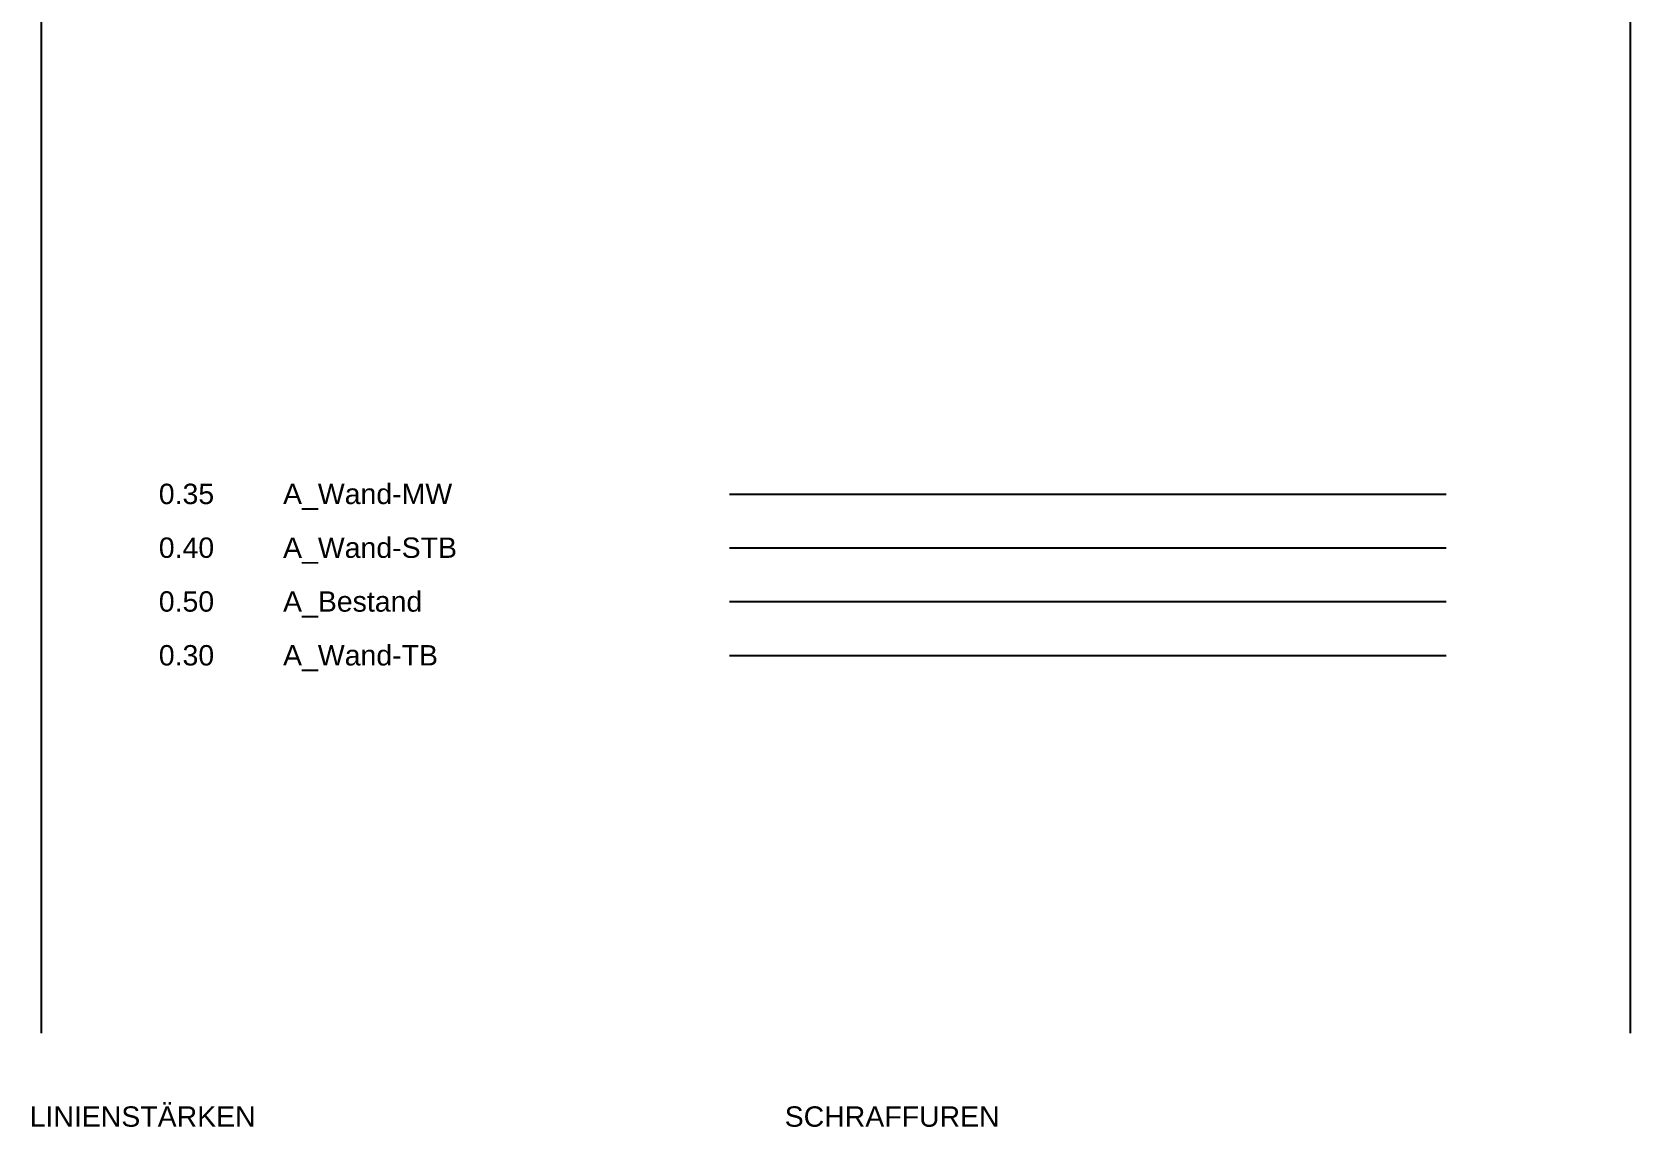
# Model space of a CAD drawing. Extents: x 17699 to 28884, y -7809 to 6608.
# Drawn here: x 17844 to 19805, y 1725 to 3069 of the extents above; entities that cross this region are included whole.
import ezdxf

# ---------------------------------------------------------------- set-up
doc = ezdxf.new("R2010")
doc.units = 0
for name, color, linetype in [('A_Bestand', 5, 'Continuous'), ('A_Wand -TB', 6, 'Continuous'), ('A_Wand-MW', 1, 'Continuous'), ('A_Wand-STB', 3, 'Continuous')]:
    doc.layers.add(name, color=color, linetype=linetype)
doc.styles.add('ARIAL', font='arial.ttf')

msp = doc.modelspace()

# ---------------------------------------------------------------- linework, layer by layer
for points in [[(17854.703, 6601.338), (17854.703, 1839.953)], [(19805.393, 6601.338), (19805.393, 1839.953)]]:
    msp.add_lwpolyline(points)
at = {"layer": 'A_Bestand'}
msp.add_line((18700.024, 2369.649), (19579.479, 2369.649), dxfattribs=at)
at = {"layer": 'A_Wand -TB'}
msp.add_line((18700.024, 2303.632), (19579.479, 2303.632), dxfattribs=at)
at = {"layer": 'A_Wand-MW'}
msp.add_line((18700.024, 2501.684), (19579.479, 2501.684), dxfattribs=at)
at = {"layer": 'A_Wand-STB'}
msp.add_line((18700.024, 2435.667), (19579.479, 2435.667), dxfattribs=at)

# ---------------------------------------------------------------- texts
at = {"char_height": 25, "width": 664.11707, "attachment_point": 1, "style": 'ARIAL'}
for s, insert in [('LINIENSTÄRKEN', (17840.678, 1750.283)), ('SCHRAFFUREN', (18767.63, 1750.283))]:
    msp.add_mtext(s, dxfattribs=dict(at, insert=insert))
at = {"layer": 'A_Bestand', "char_height": 25, "width": 7059.53558, "attachment_point": 1, "style": 'ARIAL'}
for s, insert in [('0.50', (17999.259, 2382.369)), ('A_Bestand ', (18151.802, 2382.369))]:
    msp.add_mtext(s, dxfattribs=dict(at, insert=insert))
at = {"layer": 'A_Wand -TB', "char_height": 25, "width": 7059.53558, "attachment_point": 1, "style": 'ARIAL'}
for s, insert in [('0.30', (17999.259, 2316.352)), ('A_Wand-TB', (18151.802, 2316.352))]:
    msp.add_mtext(s, dxfattribs=dict(at, insert=insert))
at = {"layer": 'A_Wand-MW', "char_height": 25, "attachment_point": 1, "style": 'ARIAL'}
for s, insert, width in [('0.35', (17999.259, 2514.404), 70.08361), ('A_Wand-MW', (18151.802, 2514.404), 7059.53558)]:
    msp.add_mtext(s, dxfattribs=dict(at, insert=insert, width=width))
at = {"layer": 'A_Wand-STB', "char_height": 25, "attachment_point": 1, "style": 'ARIAL'}
for s, insert, width in [('0.40', (17999.259, 2448.386), 70.08361), ('A_Wand-STB', (18151.802, 2448.386), 7059.53558)]:
    msp.add_mtext(s, dxfattribs=dict(at, insert=insert, width=width))

doc.saveas('drawing.dxf')
